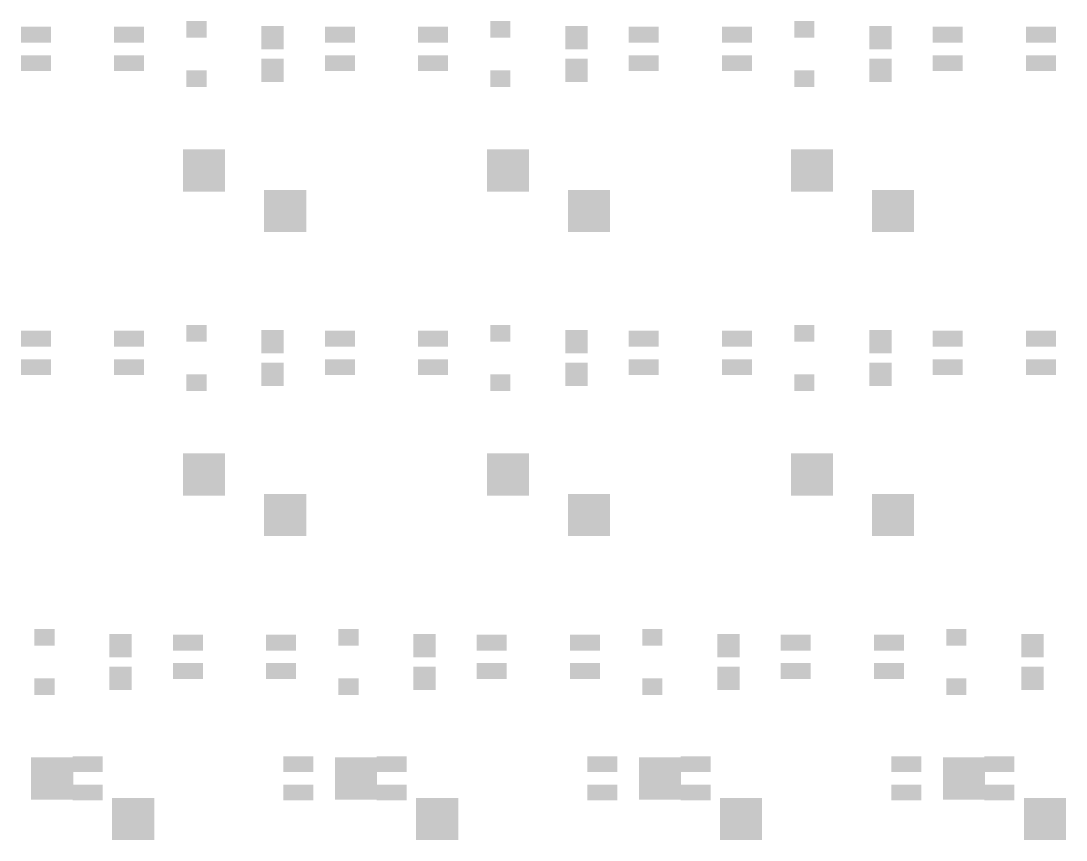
# Model space of a CAD drawing. Extents: x -401 to 1070, y -422 to 1263.
# Drawn here: x 524.5 to 590.1, y -242 to -190.7 of the extents above; entities that cross this region are included whole.
import ezdxf

# ---------------------------------------------------------------- set-up
doc = ezdxf.new("R2010")
doc.units = 0
doc.header["$MEASUREMENT"] = 0
for name, color, linetype, true_color in [('BottomLayer', 5, 'Continuous', 0x0000ff), ('BottomPasteMaskLayer', 7, 'Continuous', 0x800000), ('BottomSolderMaskLayer', 7, 'Continuous', 0xaa00ff), ('Document', 7, 'Continuous', 0xffffff)]:
    doc.layers.add(name, color=color, linetype=linetype, true_color=true_color)

msp = doc.modelspace()

# ---------------------------------------------------------------- hatches: boundary and pattern name
at = {"layer": 'BottomLayer'}
for points in [[(524.599, -191.11), (526.377, -191.11), (526.377, -191.999), (524.599, -191.999)], [(530.441, -191.11), (532.219, -191.11), (532.219, -191.999), (530.441, -191.999)], [(534.953, -190.711), (534.953, -191.711), (536.153, -191.711), (536.153, -190.711)], [(539.641, -192.436), (540.991, -192.436), (540.991, -191.026), (539.641, -191.026)], [(543.65, -191.11), (545.428, -191.11), (545.428, -191.999), (543.65, -191.999)], [(549.492, -191.11), (551.27, -191.11), (551.27, -191.999), (549.492, -191.999)], [(554.004, -190.711), (554.004, -191.711), (555.204, -191.711), (555.204, -190.711)], [(558.691, -192.436), (560.041, -192.436), (560.041, -191.026), (558.691, -191.026)], [(562.7, -191.11), (564.478, -191.11), (564.478, -191.999), (562.7, -191.999)], [(568.542, -191.11), (570.32, -191.11), (570.32, -191.999), (568.542, -191.999)], [(573.054, -190.711), (573.054, -191.711), (574.254, -191.711), (574.254, -190.711)], [(577.742, -192.436), (579.092, -192.436), (579.092, -191.026), (577.742, -191.026)], [(581.751, -191.11), (583.529, -191.11), (583.529, -191.999), (581.751, -191.999)], [(587.593, -191.11), (589.371, -191.11), (589.371, -191.999), (587.593, -191.999)], [(524.599, -192.888), (526.377, -192.888), (526.377, -193.777), (524.599, -193.777)], [(530.441, -192.888), (532.219, -192.888), (532.219, -193.777), (530.441, -193.777)], [(539.641, -193.086), (540.991, -193.086), (540.991, -194.496), (539.641, -194.496)], [(543.65, -192.888), (545.428, -192.888), (545.428, -193.777), (543.65, -193.777)], [(549.492, -192.888), (551.27, -192.888), (551.27, -193.777), (549.492, -193.777)], [(558.691, -193.086), (560.041, -193.086), (560.041, -194.496), (558.691, -194.496)], [(562.7, -192.888), (564.478, -192.888), (564.478, -193.777), (562.7, -193.777)], [(568.542, -192.888), (570.32, -192.888), (570.32, -193.777), (568.542, -193.777)], [(577.742, -193.086), (579.092, -193.086), (579.092, -194.496), (577.742, -194.496)], [(581.751, -192.888), (583.529, -192.888), (583.529, -193.777), (581.751, -193.777)], [(587.593, -192.888), (589.371, -192.888), (589.371, -193.777), (587.593, -193.777)], [(534.953, -193.811), (534.953, -194.811), (536.153, -194.811), (536.153, -193.811)], [(554.004, -193.811), (554.004, -194.811), (555.204, -194.811), (555.204, -193.811)], [(573.054, -193.811), (573.054, -194.811), (574.254, -194.811), (574.254, -193.811)], [(534.759, -198.794), (537.299, -198.794), (537.299, -201.334), (534.759, -201.334)], [(553.81, -198.794), (556.35, -198.794), (556.35, -201.334), (553.81, -201.334)], [(572.86, -198.794), (575.4, -198.794), (575.4, -201.334), (572.86, -201.334)], [(539.84, -201.334), (542.38, -201.334), (542.38, -203.874), (539.84, -203.874)], [(558.89, -201.334), (561.43, -201.334), (561.43, -203.874), (558.89, -203.874)], [(577.941, -201.334), (580.481, -201.334), (580.481, -203.874), (577.941, -203.874)], [(524.599, -210.161), (526.377, -210.161), (526.377, -211.05), (524.599, -211.05)], [(530.441, -210.161), (532.219, -210.161), (532.219, -211.05), (530.441, -211.05)], [(534.953, -209.762), (534.953, -210.762), (536.153, -210.762), (536.153, -209.762)], [(539.641, -211.487), (540.991, -211.487), (540.991, -210.077), (539.641, -210.077)], [(543.65, -210.161), (545.428, -210.161), (545.428, -211.05), (543.65, -211.05)], [(549.492, -210.161), (551.27, -210.161), (551.27, -211.05), (549.492, -211.05)], [(554.004, -209.762), (554.004, -210.762), (555.204, -210.762), (555.204, -209.762)], [(558.691, -211.487), (560.041, -211.487), (560.041, -210.077), (558.691, -210.077)], [(562.7, -210.161), (564.478, -210.161), (564.478, -211.05), (562.7, -211.05)], [(568.542, -210.161), (570.32, -210.161), (570.32, -211.05), (568.542, -211.05)], [(573.054, -209.762), (573.054, -210.762), (574.254, -210.762), (574.254, -209.762)], [(577.742, -211.487), (579.092, -211.487), (579.092, -210.077), (577.742, -210.077)], [(581.751, -210.161), (583.529, -210.161), (583.529, -211.05), (581.751, -211.05)], [(587.593, -210.161), (589.371, -210.161), (589.371, -211.05), (587.593, -211.05)], [(524.599, -211.939), (526.377, -211.939), (526.377, -212.828), (524.599, -212.828)], [(530.441, -211.939), (532.219, -211.939), (532.219, -212.828), (530.441, -212.828)], [(539.641, -212.137), (540.991, -212.137), (540.991, -213.547), (539.641, -213.547)], [(543.65, -211.939), (545.428, -211.939), (545.428, -212.828), (543.65, -212.828)], [(549.492, -211.939), (551.27, -211.939), (551.27, -212.828), (549.492, -212.828)], [(558.691, -212.137), (560.041, -212.137), (560.041, -213.547), (558.691, -213.547)], [(562.7, -211.939), (564.478, -211.939), (564.478, -212.828), (562.7, -212.828)], [(568.542, -211.939), (570.32, -211.939), (570.32, -212.828), (568.542, -212.828)], [(577.742, -212.137), (579.092, -212.137), (579.092, -213.547), (577.742, -213.547)], [(581.751, -211.939), (583.529, -211.939), (583.529, -212.828), (581.751, -212.828)], [(587.593, -211.939), (589.371, -211.939), (589.371, -212.828), (587.593, -212.828)], [(534.953, -212.861), (534.953, -213.861), (536.153, -213.861), (536.153, -212.861)], [(554.004, -212.861), (554.004, -213.861), (555.204, -213.861), (555.204, -212.861)], [(573.054, -212.861), (573.054, -213.861), (574.254, -213.861), (574.254, -212.861)], [(534.759, -217.844), (537.299, -217.844), (537.299, -220.384), (534.759, -220.384)], [(553.81, -217.844), (556.35, -217.844), (556.35, -220.384), (553.81, -220.384)], [(572.86, -217.844), (575.4, -217.844), (575.4, -220.384), (572.86, -220.384)], [(539.84, -220.384), (542.38, -220.384), (542.38, -222.924), (539.84, -222.924)], [(558.89, -220.384), (561.43, -220.384), (561.43, -222.924), (558.89, -222.924)], [(577.941, -220.384), (580.481, -220.384), (580.481, -222.924), (577.941, -222.924)], [(525.428, -228.812), (525.428, -229.812), (526.628, -229.812), (526.628, -228.812)], [(530.116, -230.537), (531.466, -230.537), (531.466, -229.127), (530.116, -229.127)], [(534.125, -229.211), (535.903, -229.211), (535.903, -230.1), (534.125, -230.1)], [(539.967, -229.211), (541.745, -229.211), (541.745, -230.1), (539.967, -230.1)], [(544.479, -228.812), (544.479, -229.812), (545.679, -229.812), (545.679, -228.812)], [(549.166, -230.537), (550.516, -230.537), (550.516, -229.127), (549.166, -229.127)], [(553.175, -229.211), (554.953, -229.211), (554.953, -230.1), (553.175, -230.1)], [(559.017, -229.211), (560.795, -229.211), (560.795, -230.1), (559.017, -230.1)], [(563.529, -228.812), (563.529, -229.812), (564.729, -229.812), (564.729, -228.812)], [(568.217, -230.537), (569.567, -230.537), (569.567, -229.127), (568.217, -229.127)], [(572.225, -229.211), (574.003, -229.211), (574.003, -230.1), (572.225, -230.1)], [(578.067, -229.211), (579.845, -229.211), (579.845, -230.1), (578.067, -230.1)], [(582.579, -228.812), (582.579, -229.812), (583.779, -229.812), (583.779, -228.812)], [(587.267, -230.537), (588.617, -230.537), (588.617, -229.127), (587.267, -229.127)], [(530.116, -231.187), (531.466, -231.187), (531.466, -232.597), (530.116, -232.597)], [(534.125, -230.989), (535.903, -230.989), (535.903, -231.878), (534.125, -231.878)], [(539.967, -230.989), (541.745, -230.989), (541.745, -231.878), (539.967, -231.878)], [(549.166, -231.187), (550.516, -231.187), (550.516, -232.597), (549.166, -232.597)], [(553.175, -230.989), (554.953, -230.989), (554.953, -231.878), (553.175, -231.878)], [(559.017, -230.989), (560.795, -230.989), (560.795, -231.878), (559.017, -231.878)], [(568.217, -231.187), (569.567, -231.187), (569.567, -232.597), (568.217, -232.597)], [(572.225, -230.989), (574.003, -230.989), (574.003, -231.878), (572.225, -231.878)], [(578.067, -230.989), (579.845, -230.989), (579.845, -231.878), (578.067, -231.878)], [(587.267, -231.187), (588.617, -231.187), (588.617, -232.597), (587.267, -232.597)], [(525.428, -231.912), (525.428, -232.912), (526.628, -232.912), (526.628, -231.912)], [(544.479, -231.912), (544.479, -232.912), (545.679, -232.912), (545.679, -231.912)], [(563.529, -231.912), (563.529, -232.912), (564.729, -232.912), (564.729, -231.912)], [(582.579, -231.912), (582.579, -232.912), (583.779, -232.912), (583.779, -231.912)], [(525.234, -236.895), (527.774, -236.895), (527.774, -239.435), (525.234, -239.435)], [(527.841, -236.824), (529.619, -236.824), (529.619, -237.713), (527.841, -237.713)], [(541.049, -236.824), (542.827, -236.824), (542.827, -237.713), (541.049, -237.713)], [(544.285, -236.895), (546.825, -236.895), (546.825, -239.435), (544.285, -239.435)], [(546.891, -236.824), (548.669, -236.824), (548.669, -237.713), (546.891, -237.713)], [(560.1, -236.824), (561.878, -236.824), (561.878, -237.713), (560.1, -237.713)], [(563.335, -236.895), (565.875, -236.895), (565.875, -239.435), (563.335, -239.435)], [(565.942, -236.824), (567.72, -236.824), (567.72, -237.713), (565.942, -237.713)], [(579.15, -236.824), (580.928, -236.824), (580.928, -237.713), (579.15, -237.713)], [(582.385, -236.895), (584.925, -236.895), (584.925, -239.435), (582.385, -239.435)], [(584.992, -236.824), (586.77, -236.824), (586.77, -237.713), (584.992, -237.713)], [(527.841, -238.602), (529.619, -238.602), (529.619, -239.491), (527.841, -239.491)], [(541.049, -238.602), (542.827, -238.602), (542.827, -239.491), (541.049, -239.491)], [(546.891, -238.602), (548.669, -238.602), (548.669, -239.491), (546.891, -239.491)], [(560.1, -238.602), (561.878, -238.602), (561.878, -239.491), (560.1, -239.491)], [(565.942, -238.602), (567.72, -238.602), (567.72, -239.491), (565.942, -239.491)], [(579.15, -238.602), (580.928, -238.602), (580.928, -239.491), (579.15, -239.491)], [(584.992, -238.602), (586.77, -238.602), (586.77, -239.491), (584.992, -239.491)], [(530.315, -239.435), (532.855, -239.435), (532.855, -241.975), (530.315, -241.975)], [(549.365, -239.435), (551.905, -239.435), (551.905, -241.975), (549.365, -241.975)], [(568.415, -239.435), (570.955, -239.435), (570.955, -241.975), (568.415, -241.975)], [(587.466, -239.435), (590.006, -239.435), (590.006, -241.975), (587.466, -241.975)]]:
    msp.add_hatch(color=256, dxfattribs=at).paths.add_polyline_path(points)
at = {"layer": 'BottomPasteMaskLayer'}
for points in [[(524.599, -191.11), (526.377, -191.11), (526.377, -191.999), (524.599, -191.999)], [(530.441, -191.11), (532.219, -191.11), (532.219, -191.999), (530.441, -191.999)], [(534.953, -190.711), (534.953, -191.711), (536.153, -191.711), (536.153, -190.711)], [(539.696, -192.286), (540.116, -192.286), (540.116, -191.841), (540.566, -191.841), (540.566, -192.281), (540.976, -192.286), (541.026, -192.236), (541.026, -191.086), (540.976, -191.036), (539.696, -191.036), (539.646, -191.086), (539.646, -192.236)], [(543.65, -191.11), (545.428, -191.11), (545.428, -191.999), (543.65, -191.999)], [(549.492, -191.11), (551.27, -191.11), (551.27, -191.999), (549.492, -191.999)], [(554.004, -190.711), (554.004, -191.711), (555.204, -191.711), (555.204, -190.711)], [(558.746, -192.286), (559.166, -192.286), (559.166, -191.841), (559.616, -191.841), (559.616, -192.281), (560.026, -192.286), (560.076, -192.236), (560.076, -191.086), (560.026, -191.036), (558.746, -191.036), (558.696, -191.086), (558.696, -192.236)], [(562.7, -191.11), (564.478, -191.11), (564.478, -191.999), (562.7, -191.999)], [(568.542, -191.11), (570.32, -191.11), (570.32, -191.999), (568.542, -191.999)], [(573.054, -190.711), (573.054, -191.711), (574.254, -191.711), (574.254, -190.711)], [(577.797, -192.286), (578.217, -192.286), (578.217, -191.841), (578.667, -191.841), (578.667, -192.281), (579.077, -192.286), (579.127, -192.236), (579.127, -191.086), (579.077, -191.036), (577.797, -191.036), (577.747, -191.086), (577.747, -192.236)], [(581.751, -191.11), (583.529, -191.11), (583.529, -191.999), (581.751, -191.999)], [(587.593, -191.11), (589.371, -191.11), (589.371, -191.999), (587.593, -191.999)], [(524.599, -192.888), (526.377, -192.888), (526.377, -193.777), (524.599, -193.777)], [(530.441, -192.888), (532.219, -192.888), (532.219, -193.777), (530.441, -193.777)], [(539.696, -194.436), (540.976, -194.436), (541.026, -194.386), (541.026, -193.236), (540.976, -193.186), (540.566, -193.181), (540.566, -193.631), (540.116, -193.631), (540.116, -193.191), (539.696, -193.186), (539.646, -193.236), (539.646, -194.386)], [(543.65, -192.888), (545.428, -192.888), (545.428, -193.777), (543.65, -193.777)], [(549.492, -192.888), (551.27, -192.888), (551.27, -193.777), (549.492, -193.777)], [(558.746, -194.436), (560.026, -194.436), (560.076, -194.386), (560.076, -193.236), (560.026, -193.186), (559.616, -193.181), (559.616, -193.631), (559.166, -193.631), (559.166, -193.191), (558.746, -193.186), (558.696, -193.236), (558.696, -194.386)], [(562.7, -192.888), (564.478, -192.888), (564.478, -193.777), (562.7, -193.777)], [(568.542, -192.888), (570.32, -192.888), (570.32, -193.777), (568.542, -193.777)], [(577.797, -194.436), (579.077, -194.436), (579.127, -194.386), (579.127, -193.236), (579.077, -193.186), (578.667, -193.181), (578.667, -193.631), (578.217, -193.631), (578.217, -193.191), (577.797, -193.186), (577.747, -193.236), (577.747, -194.386)], [(581.751, -192.888), (583.529, -192.888), (583.529, -193.777), (581.751, -193.777)], [(587.593, -192.888), (589.371, -192.888), (589.371, -193.777), (587.593, -193.777)], [(534.953, -193.811), (534.953, -194.811), (536.153, -194.811), (536.153, -193.811)], [(554.004, -193.811), (554.004, -194.811), (555.204, -194.811), (555.204, -193.811)], [(573.054, -193.811), (573.054, -194.811), (574.254, -194.811), (574.254, -193.811)], [(534.759, -198.794), (537.299, -198.794), (537.299, -201.334), (534.759, -201.334)], [(553.81, -198.794), (556.35, -198.794), (556.35, -201.334), (553.81, -201.334)], [(572.86, -198.794), (575.4, -198.794), (575.4, -201.334), (572.86, -201.334)], [(539.84, -201.334), (542.38, -201.334), (542.38, -203.874), (539.84, -203.874)], [(558.89, -201.334), (561.43, -201.334), (561.43, -203.874), (558.89, -203.874)], [(577.941, -201.334), (580.481, -201.334), (580.481, -203.874), (577.941, -203.874)], [(524.599, -210.161), (526.377, -210.161), (526.377, -211.05), (524.599, -211.05)], [(530.441, -210.161), (532.219, -210.161), (532.219, -211.05), (530.441, -211.05)], [(534.953, -209.762), (534.953, -210.762), (536.153, -210.762), (536.153, -209.762)], [(539.696, -211.337), (540.116, -211.337), (540.116, -210.892), (540.566, -210.892), (540.566, -211.332), (540.976, -211.337), (541.026, -211.287), (541.026, -210.137), (540.976, -210.087), (539.696, -210.087), (539.646, -210.137), (539.646, -211.287)], [(543.65, -210.161), (545.428, -210.161), (545.428, -211.05), (543.65, -211.05)], [(549.492, -210.161), (551.27, -210.161), (551.27, -211.05), (549.492, -211.05)], [(554.004, -209.762), (554.004, -210.762), (555.204, -210.762), (555.204, -209.762)], [(558.746, -211.337), (559.166, -211.337), (559.166, -210.892), (559.616, -210.892), (559.616, -211.332), (560.026, -211.337), (560.076, -211.287), (560.076, -210.137), (560.026, -210.087), (558.746, -210.087), (558.696, -210.137), (558.696, -211.287)], [(562.7, -210.161), (564.478, -210.161), (564.478, -211.05), (562.7, -211.05)], [(568.542, -210.161), (570.32, -210.161), (570.32, -211.05), (568.542, -211.05)], [(573.054, -209.762), (573.054, -210.762), (574.254, -210.762), (574.254, -209.762)], [(577.797, -211.337), (578.217, -211.337), (578.217, -210.892), (578.667, -210.892), (578.667, -211.332), (579.077, -211.337), (579.127, -211.287), (579.127, -210.137), (579.077, -210.087), (577.797, -210.087), (577.747, -210.137), (577.747, -211.287)], [(581.751, -210.161), (583.529, -210.161), (583.529, -211.05), (581.751, -211.05)], [(587.593, -210.161), (589.371, -210.161), (589.371, -211.05), (587.593, -211.05)], [(524.599, -211.939), (526.377, -211.939), (526.377, -212.828), (524.599, -212.828)], [(530.441, -211.939), (532.219, -211.939), (532.219, -212.828), (530.441, -212.828)], [(539.696, -213.487), (540.976, -213.487), (541.026, -213.437), (541.026, -212.287), (540.976, -212.237), (540.566, -212.232), (540.566, -212.682), (540.116, -212.682), (540.116, -212.242), (539.696, -212.237), (539.646, -212.287), (539.646, -213.437)], [(543.65, -211.939), (545.428, -211.939), (545.428, -212.828), (543.65, -212.828)], [(549.492, -211.939), (551.27, -211.939), (551.27, -212.828), (549.492, -212.828)], [(558.746, -213.487), (560.026, -213.487), (560.076, -213.437), (560.076, -212.287), (560.026, -212.237), (559.616, -212.232), (559.616, -212.682), (559.166, -212.682), (559.166, -212.242), (558.746, -212.237), (558.696, -212.287), (558.696, -213.437)], [(562.7, -211.939), (564.478, -211.939), (564.478, -212.828), (562.7, -212.828)], [(568.542, -211.939), (570.32, -211.939), (570.32, -212.828), (568.542, -212.828)], [(577.797, -213.487), (579.077, -213.487), (579.127, -213.437), (579.127, -212.287), (579.077, -212.237), (578.667, -212.232), (578.667, -212.682), (578.217, -212.682), (578.217, -212.242), (577.797, -212.237), (577.747, -212.287), (577.747, -213.437)], [(581.751, -211.939), (583.529, -211.939), (583.529, -212.828), (581.751, -212.828)], [(587.593, -211.939), (589.371, -211.939), (589.371, -212.828), (587.593, -212.828)], [(534.953, -212.861), (534.953, -213.861), (536.153, -213.861), (536.153, -212.861)], [(554.004, -212.861), (554.004, -213.861), (555.204, -213.861), (555.204, -212.861)], [(573.054, -212.861), (573.054, -213.861), (574.254, -213.861), (574.254, -212.861)], [(534.759, -217.844), (537.299, -217.844), (537.299, -220.384), (534.759, -220.384)], [(553.81, -217.844), (556.35, -217.844), (556.35, -220.384), (553.81, -220.384)], [(572.86, -217.844), (575.4, -217.844), (575.4, -220.384), (572.86, -220.384)], [(539.84, -220.384), (542.38, -220.384), (542.38, -222.924), (539.84, -222.924)], [(558.89, -220.384), (561.43, -220.384), (561.43, -222.924), (558.89, -222.924)], [(577.941, -220.384), (580.481, -220.384), (580.481, -222.924), (577.941, -222.924)], [(525.428, -228.812), (525.428, -229.812), (526.628, -229.812), (526.628, -228.812)], [(530.171, -230.387), (530.591, -230.387), (530.591, -229.942), (531.041, -229.942), (531.041, -230.382), (531.451, -230.387), (531.501, -230.337), (531.501, -229.187), (531.451, -229.137), (530.171, -229.137), (530.121, -229.187), (530.121, -230.337)], [(534.125, -229.211), (535.903, -229.211), (535.903, -230.1), (534.125, -230.1)], [(539.967, -229.211), (541.745, -229.211), (541.745, -230.1), (539.967, -230.1)], [(544.479, -228.812), (544.479, -229.812), (545.679, -229.812), (545.679, -228.812)], [(549.221, -230.387), (549.641, -230.387), (549.641, -229.942), (550.091, -229.942), (550.091, -230.382), (550.501, -230.387), (550.551, -230.337), (550.551, -229.187), (550.501, -229.137), (549.221, -229.137), (549.171, -229.187), (549.171, -230.337)], [(553.175, -229.211), (554.953, -229.211), (554.953, -230.1), (553.175, -230.1)], [(559.017, -229.211), (560.795, -229.211), (560.795, -230.1), (559.017, -230.1)], [(563.529, -228.812), (563.529, -229.812), (564.729, -229.812), (564.729, -228.812)], [(568.272, -230.387), (568.692, -230.387), (568.692, -229.942), (569.142, -229.942), (569.142, -230.382), (569.552, -230.387), (569.602, -230.337), (569.602, -229.187), (569.552, -229.137), (568.272, -229.137), (568.222, -229.187), (568.222, -230.337)], [(572.225, -229.211), (574.003, -229.211), (574.003, -230.1), (572.225, -230.1)], [(578.067, -229.211), (579.845, -229.211), (579.845, -230.1), (578.067, -230.1)], [(582.579, -228.812), (582.579, -229.812), (583.779, -229.812), (583.779, -228.812)], [(587.322, -230.387), (587.742, -230.387), (587.742, -229.942), (588.192, -229.942), (588.192, -230.382), (588.602, -230.387), (588.652, -230.337), (588.652, -229.187), (588.602, -229.137), (587.322, -229.137), (587.272, -229.187), (587.272, -230.337)], [(534.125, -230.989), (535.903, -230.989), (535.903, -231.878), (534.125, -231.878)], [(539.967, -230.989), (541.745, -230.989), (541.745, -231.878), (539.967, -231.878)], [(553.175, -230.989), (554.953, -230.989), (554.953, -231.878), (553.175, -231.878)], [(559.017, -230.989), (560.795, -230.989), (560.795, -231.878), (559.017, -231.878)], [(572.225, -230.989), (574.003, -230.989), (574.003, -231.878), (572.225, -231.878)], [(578.067, -230.989), (579.845, -230.989), (579.845, -231.878), (578.067, -231.878)], [(530.171, -232.537), (531.451, -232.537), (531.501, -232.487), (531.501, -231.337), (531.451, -231.287), (531.041, -231.282), (531.041, -231.732), (530.591, -231.732), (530.591, -231.292), (530.171, -231.287), (530.121, -231.337), (530.121, -232.487)], [(549.221, -232.537), (550.501, -232.537), (550.551, -232.487), (550.551, -231.337), (550.501, -231.287), (550.091, -231.282), (550.091, -231.732), (549.641, -231.732), (549.641, -231.292), (549.221, -231.287), (549.171, -231.337), (549.171, -232.487)], [(568.272, -232.537), (569.552, -232.537), (569.602, -232.487), (569.602, -231.337), (569.552, -231.287), (569.142, -231.282), (569.142, -231.732), (568.692, -231.732), (568.692, -231.292), (568.272, -231.287), (568.222, -231.337), (568.222, -232.487)], [(587.322, -232.537), (588.602, -232.537), (588.652, -232.487), (588.652, -231.337), (588.602, -231.287), (588.192, -231.282), (588.192, -231.732), (587.742, -231.732), (587.742, -231.292), (587.322, -231.287), (587.272, -231.337), (587.272, -232.487)], [(525.428, -231.912), (525.428, -232.912), (526.628, -232.912), (526.628, -231.912)], [(544.479, -231.912), (544.479, -232.912), (545.679, -232.912), (545.679, -231.912)], [(563.529, -231.912), (563.529, -232.912), (564.729, -232.912), (564.729, -231.912)], [(582.579, -231.912), (582.579, -232.912), (583.779, -232.912), (583.779, -231.912)], [(525.234, -236.895), (527.774, -236.895), (527.774, -239.435), (525.234, -239.435)], [(527.841, -236.824), (529.619, -236.824), (529.619, -237.713), (527.841, -237.713)], [(541.049, -236.824), (542.827, -236.824), (542.827, -237.713), (541.049, -237.713)], [(544.285, -236.895), (546.825, -236.895), (546.825, -239.435), (544.285, -239.435)], [(546.891, -236.824), (548.669, -236.824), (548.669, -237.713), (546.891, -237.713)], [(560.1, -236.824), (561.878, -236.824), (561.878, -237.713), (560.1, -237.713)], [(563.335, -236.895), (565.875, -236.895), (565.875, -239.435), (563.335, -239.435)], [(565.942, -236.824), (567.72, -236.824), (567.72, -237.713), (565.942, -237.713)], [(579.15, -236.824), (580.928, -236.824), (580.928, -237.713), (579.15, -237.713)], [(582.385, -236.895), (584.925, -236.895), (584.925, -239.435), (582.385, -239.435)], [(584.992, -236.824), (586.77, -236.824), (586.77, -237.713), (584.992, -237.713)], [(527.841, -238.602), (529.619, -238.602), (529.619, -239.491), (527.841, -239.491)], [(541.049, -238.602), (542.827, -238.602), (542.827, -239.491), (541.049, -239.491)], [(546.891, -238.602), (548.669, -238.602), (548.669, -239.491), (546.891, -239.491)], [(560.1, -238.602), (561.878, -238.602), (561.878, -239.491), (560.1, -239.491)], [(565.942, -238.602), (567.72, -238.602), (567.72, -239.491), (565.942, -239.491)], [(579.15, -238.602), (580.928, -238.602), (580.928, -239.491), (579.15, -239.491)], [(584.992, -238.602), (586.77, -238.602), (586.77, -239.491), (584.992, -239.491)], [(530.315, -239.435), (532.855, -239.435), (532.855, -241.975), (530.315, -241.975)], [(549.365, -239.435), (551.905, -239.435), (551.905, -241.975), (549.365, -241.975)], [(568.415, -239.435), (570.955, -239.435), (570.955, -241.975), (568.415, -241.975)], [(587.466, -239.435), (590.006, -239.435), (590.006, -241.975), (587.466, -241.975)]]:
    msp.add_hatch(color=256, dxfattribs=at).paths.add_polyline_path(points)
at = {"layer": 'BottomSolderMaskLayer'}
for points in [[(524.549, -191.059), (526.428, -191.059), (526.428, -192.05), (524.549, -192.05)], [(530.391, -191.059), (532.27, -191.059), (532.27, -192.05), (530.391, -192.05)], [(534.923, -190.69), (534.923, -191.732), (536.184, -191.732), (536.184, -190.69)], [(539.617, -192.463), (541.015, -192.463), (541.015, -191), (539.617, -191)], [(543.599, -191.059), (545.479, -191.059), (545.479, -192.05), (543.599, -192.05)], [(549.441, -191.059), (551.321, -191.059), (551.321, -192.05), (549.441, -192.05)], [(553.973, -190.69), (553.973, -191.732), (555.234, -191.732), (555.234, -190.69)], [(558.667, -192.463), (560.066, -192.463), (560.066, -191), (558.667, -191)], [(562.649, -191.059), (564.529, -191.059), (564.529, -192.05), (562.649, -192.05)], [(568.491, -191.059), (570.371, -191.059), (570.371, -192.05), (568.491, -192.05)], [(573.024, -190.69), (573.024, -191.732), (574.285, -191.732), (574.285, -190.69)], [(577.717, -192.463), (579.116, -192.463), (579.116, -191), (577.717, -191)], [(581.7, -191.059), (583.579, -191.059), (583.579, -192.05), (581.7, -192.05)], [(587.542, -191.059), (589.421, -191.059), (589.421, -192.05), (587.542, -192.05)], [(524.549, -192.837), (526.428, -192.837), (526.428, -193.828), (524.549, -193.828)], [(530.391, -192.837), (532.27, -192.837), (532.27, -193.828), (530.391, -193.828)], [(539.617, -193.06), (541.015, -193.06), (541.015, -194.523), (539.617, -194.523)], [(543.599, -192.837), (545.479, -192.837), (545.479, -193.828), (543.599, -193.828)], [(549.441, -192.837), (551.321, -192.837), (551.321, -193.828), (549.441, -193.828)], [(558.667, -193.06), (560.066, -193.06), (560.066, -194.523), (558.667, -194.523)], [(562.649, -192.837), (564.529, -192.837), (564.529, -193.828), (562.649, -193.828)], [(568.491, -192.837), (570.371, -192.837), (570.371, -193.828), (568.491, -193.828)], [(577.717, -193.06), (579.116, -193.06), (579.116, -194.523), (577.717, -194.523)], [(581.7, -192.837), (583.579, -192.837), (583.579, -193.828), (581.7, -193.828)], [(587.542, -192.837), (589.421, -192.837), (589.421, -193.828), (587.542, -193.828)], [(534.923, -193.79), (534.923, -194.832), (536.184, -194.832), (536.184, -193.79)], [(553.973, -193.79), (553.973, -194.832), (555.234, -194.832), (555.234, -193.79)], [(573.024, -193.79), (573.024, -194.832), (574.285, -194.832), (574.285, -193.79)], [(534.709, -198.743), (537.35, -198.743), (537.35, -201.385), (534.709, -201.385)], [(553.759, -198.743), (556.401, -198.743), (556.401, -201.385), (553.759, -201.385)], [(572.809, -198.743), (575.451, -198.743), (575.451, -201.385), (572.809, -201.385)], [(539.789, -201.283), (542.431, -201.283), (542.431, -203.925), (539.789, -203.925)], [(558.839, -201.283), (561.481, -201.283), (561.481, -203.925), (558.839, -203.925)], [(577.89, -201.283), (580.531, -201.283), (580.531, -203.925), (577.89, -203.925)], [(524.549, -210.11), (526.428, -210.11), (526.428, -211.1), (524.549, -211.1)], [(530.391, -210.11), (532.27, -210.11), (532.27, -211.1), (530.391, -211.1)], [(534.923, -209.74), (534.923, -210.783), (536.184, -210.783), (536.184, -209.74)], [(539.617, -211.513), (541.015, -211.513), (541.015, -210.05), (539.617, -210.05)], [(543.599, -210.11), (545.479, -210.11), (545.479, -211.1), (543.599, -211.1)], [(549.441, -210.11), (551.321, -210.11), (551.321, -211.1), (549.441, -211.1)], [(553.973, -209.74), (553.973, -210.783), (555.234, -210.783), (555.234, -209.74)], [(558.667, -211.513), (560.066, -211.513), (560.066, -210.05), (558.667, -210.05)], [(562.649, -210.11), (564.529, -210.11), (564.529, -211.1), (562.649, -211.1)], [(568.491, -210.11), (570.371, -210.11), (570.371, -211.1), (568.491, -211.1)], [(573.024, -209.74), (573.024, -210.783), (574.285, -210.783), (574.285, -209.74)], [(577.717, -211.513), (579.116, -211.513), (579.116, -210.05), (577.717, -210.05)], [(581.7, -210.11), (583.579, -210.11), (583.579, -211.1), (581.7, -211.1)], [(587.542, -210.11), (589.421, -210.11), (589.421, -211.1), (587.542, -211.1)], [(524.549, -211.888), (526.428, -211.888), (526.428, -212.878), (524.549, -212.878)], [(530.391, -211.888), (532.27, -211.888), (532.27, -212.878), (530.391, -212.878)], [(539.617, -212.11), (541.015, -212.11), (541.015, -213.573), (539.617, -213.573)], [(543.599, -211.888), (545.479, -211.888), (545.479, -212.878), (543.599, -212.878)], [(549.441, -211.888), (551.321, -211.888), (551.321, -212.878), (549.441, -212.878)], [(558.667, -212.11), (560.066, -212.11), (560.066, -213.573), (558.667, -213.573)], [(562.649, -211.888), (564.529, -211.888), (564.529, -212.878), (562.649, -212.878)], [(568.491, -211.888), (570.371, -211.888), (570.371, -212.878), (568.491, -212.878)], [(577.717, -212.11), (579.116, -212.11), (579.116, -213.573), (577.717, -213.573)], [(581.7, -211.888), (583.579, -211.888), (583.579, -212.878), (581.7, -212.878)], [(587.542, -211.888), (589.421, -211.888), (589.421, -212.878), (587.542, -212.878)], [(534.923, -212.84), (534.923, -213.883), (536.184, -213.883), (536.184, -212.84)], [(553.973, -212.84), (553.973, -213.883), (555.234, -213.883), (555.234, -212.84)], [(573.024, -212.84), (573.024, -213.883), (574.285, -213.883), (574.285, -212.84)], [(534.709, -217.793), (537.35, -217.793), (537.35, -220.435), (534.709, -220.435)], [(553.759, -217.793), (556.401, -217.793), (556.401, -220.435), (553.759, -220.435)], [(572.809, -217.793), (575.451, -217.793), (575.451, -220.435), (572.809, -220.435)], [(539.789, -220.333), (542.431, -220.333), (542.431, -222.975), (539.789, -222.975)], [(558.839, -220.333), (561.481, -220.333), (561.481, -222.975), (558.839, -222.975)], [(577.89, -220.333), (580.531, -220.333), (580.531, -222.975), (577.89, -222.975)], [(525.398, -228.791), (525.398, -229.833), (526.659, -229.833), (526.659, -228.791)], [(530.091, -230.563), (531.49, -230.563), (531.49, -229.1), (530.091, -229.1)], [(534.074, -229.16), (535.953, -229.16), (535.953, -230.151), (534.074, -230.151)], [(539.916, -229.16), (541.795, -229.16), (541.795, -230.151), (539.916, -230.151)], [(544.448, -228.791), (544.448, -229.833), (545.709, -229.833), (545.709, -228.791)], [(549.142, -230.563), (550.54, -230.563), (550.54, -229.1), (549.142, -229.1)], [(553.124, -229.16), (555.004, -229.16), (555.004, -230.151), (553.124, -230.151)], [(558.966, -229.16), (560.846, -229.16), (560.846, -230.151), (558.966, -230.151)], [(563.498, -228.791), (563.498, -229.833), (564.759, -229.833), (564.759, -228.791)], [(568.192, -230.563), (569.591, -230.563), (569.591, -229.1), (568.192, -229.1)], [(572.175, -229.16), (574.054, -229.16), (574.054, -230.151), (572.175, -230.151)], [(578.017, -229.16), (579.896, -229.16), (579.896, -230.151), (578.017, -230.151)], [(582.549, -228.791), (582.549, -229.833), (583.81, -229.833), (583.81, -228.791)], [(587.243, -230.563), (588.641, -230.563), (588.641, -229.1), (587.243, -229.1)], [(530.091, -231.16), (531.49, -231.16), (531.49, -232.623), (530.091, -232.623)], [(534.074, -230.938), (535.953, -230.938), (535.953, -231.929), (534.074, -231.929)], [(539.916, -230.938), (541.795, -230.938), (541.795, -231.929), (539.916, -231.929)], [(549.142, -231.16), (550.54, -231.16), (550.54, -232.623), (549.142, -232.623)], [(553.124, -230.938), (555.004, -230.938), (555.004, -231.929), (553.124, -231.929)], [(558.966, -230.938), (560.846, -230.938), (560.846, -231.929), (558.966, -231.929)], [(568.192, -231.16), (569.591, -231.16), (569.591, -232.623), (568.192, -232.623)], [(572.175, -230.938), (574.054, -230.938), (574.054, -231.929), (572.175, -231.929)], [(578.017, -230.938), (579.896, -230.938), (579.896, -231.929), (578.017, -231.929)], [(587.243, -231.16), (588.641, -231.16), (588.641, -232.623), (587.243, -232.623)], [(525.398, -231.891), (525.398, -232.933), (526.659, -232.933), (526.659, -231.891)], [(544.448, -231.891), (544.448, -232.933), (545.709, -232.933), (545.709, -231.891)], [(563.498, -231.891), (563.498, -232.933), (564.759, -232.933), (564.759, -231.891)], [(582.549, -231.891), (582.549, -232.933), (583.81, -232.933), (583.81, -231.891)], [(525.183, -236.844), (527.825, -236.844), (527.825, -239.485), (525.183, -239.485)], [(527.79, -236.773), (529.67, -236.773), (529.67, -237.764), (527.79, -237.764)], [(540.999, -236.773), (542.878, -236.773), (542.878, -237.764), (540.999, -237.764)], [(544.234, -236.844), (546.875, -236.844), (546.875, -239.485), (544.234, -239.485)], [(546.841, -236.773), (548.72, -236.773), (548.72, -237.764), (546.841, -237.764)], [(560.049, -236.773), (561.929, -236.773), (561.929, -237.764), (560.049, -237.764)], [(563.284, -236.844), (565.926, -236.844), (565.926, -239.485), (563.284, -239.485)], [(565.891, -236.773), (567.771, -236.773), (567.771, -237.764), (565.891, -237.764)], [(579.099, -236.773), (580.979, -236.773), (580.979, -237.764), (579.099, -237.764)], [(582.335, -236.844), (584.976, -236.844), (584.976, -239.485), (582.335, -239.485)], [(584.941, -236.773), (586.821, -236.773), (586.821, -237.764), (584.941, -237.764)], [(527.79, -238.551), (529.67, -238.551), (529.67, -239.542), (527.79, -239.542)], [(540.999, -238.551), (542.878, -238.551), (542.878, -239.542), (540.999, -239.542)], [(546.841, -238.551), (548.72, -238.551), (548.72, -239.542), (546.841, -239.542)], [(560.049, -238.551), (561.929, -238.551), (561.929, -239.542), (560.049, -239.542)], [(565.891, -238.551), (567.771, -238.551), (567.771, -239.542), (565.891, -239.542)], [(579.099, -238.551), (580.979, -238.551), (580.979, -239.542), (579.099, -239.542)], [(584.941, -238.551), (586.821, -238.551), (586.821, -239.542), (584.941, -239.542)], [(530.264, -239.384), (532.905, -239.384), (532.905, -242.025), (530.264, -242.025)], [(549.314, -239.384), (551.956, -239.384), (551.956, -242.025), (549.314, -242.025)], [(568.365, -239.384), (571.006, -239.384), (571.006, -242.025), (568.365, -242.025)], [(587.415, -239.384), (590.057, -239.384), (590.057, -242.025), (587.415, -242.025)]]:
    msp.add_hatch(color=256, dxfattribs=at).paths.add_polyline_path(points)
at = {"layer": 'Document'}
for points in [[(535.426, -190.856), (535.426, -191.745), (535.68, -191.745), (535.68, -190.856)], [(554.477, -190.856), (554.477, -191.745), (554.731, -191.745), (554.731, -190.856)], [(573.527, -190.856), (573.527, -191.745), (573.781, -191.745), (573.781, -190.856)], [(535.99, -194.233), (535.101, -194.233), (535.101, -194.487), (535.99, -194.487)], [(535.426, -193.904), (535.426, -194.793), (535.68, -194.793), (535.68, -193.904)], [(555.04, -194.233), (554.151, -194.233), (554.151, -194.487), (555.04, -194.487)], [(554.477, -193.904), (554.477, -194.793), (554.731, -194.793), (554.731, -193.904)], [(574.091, -194.233), (573.202, -194.233), (573.202, -194.487), (574.091, -194.487)], [(573.527, -193.904), (573.527, -194.793), (573.781, -194.793), (573.781, -193.904)], [(535.426, -209.907), (535.426, -210.796), (535.68, -210.796), (535.68, -209.907)], [(554.477, -209.907), (554.477, -210.796), (554.731, -210.796), (554.731, -209.907)], [(573.527, -209.907), (573.527, -210.796), (573.781, -210.796), (573.781, -209.907)], [(535.99, -213.283), (535.101, -213.283), (535.101, -213.537), (535.99, -213.537)], [(535.426, -212.955), (535.426, -213.844), (535.68, -213.844), (535.68, -212.955)], [(555.04, -213.283), (554.151, -213.283), (554.151, -213.537), (555.04, -213.537)], [(554.477, -212.955), (554.477, -213.844), (554.731, -213.844), (554.731, -212.955)], [(574.091, -213.283), (573.202, -213.283), (573.202, -213.537), (574.091, -213.537)], [(573.527, -212.955), (573.527, -213.844), (573.781, -213.844), (573.781, -212.955)], [(525.901, -228.957), (525.901, -229.846), (526.155, -229.846), (526.155, -228.957)], [(544.952, -228.957), (544.952, -229.846), (545.206, -229.846), (545.206, -228.957)], [(564.002, -228.957), (564.002, -229.846), (564.256, -229.846), (564.256, -228.957)], [(583.052, -228.957), (583.052, -229.846), (583.306, -229.846), (583.306, -228.957)], [(526.465, -232.333), (525.576, -232.333), (525.576, -232.587), (526.465, -232.587)], [(525.901, -232.005), (525.901, -232.894), (526.155, -232.894), (526.155, -232.005)], [(545.515, -232.333), (544.626, -232.333), (544.626, -232.587), (545.515, -232.587)], [(544.952, -232.005), (544.952, -232.894), (545.206, -232.894), (545.206, -232.005)], [(564.565, -232.333), (563.676, -232.333), (563.676, -232.587), (564.565, -232.587)], [(564.002, -232.005), (564.002, -232.894), (564.256, -232.894), (564.256, -232.005)], [(583.616, -232.333), (582.727, -232.333), (582.727, -232.587), (583.616, -232.587)], [(583.052, -232.005), (583.052, -232.894), (583.306, -232.894), (583.306, -232.005)]]:
    msp.add_hatch(color=256, dxfattribs=at).paths.add_polyline_path(points)

doc.saveas('drawing.dxf')
